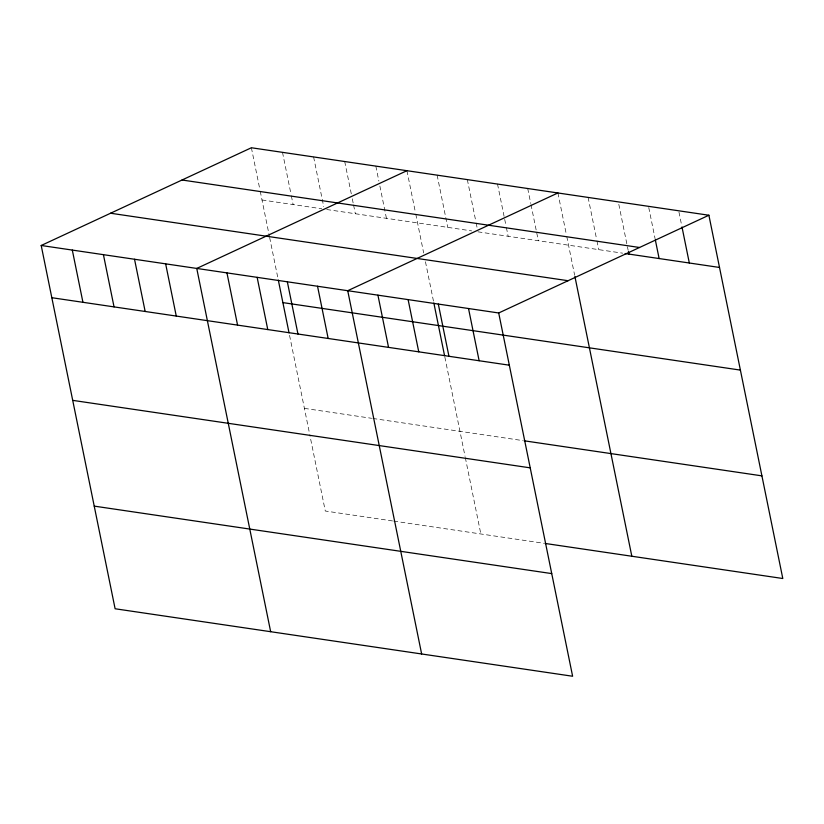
<?xml version="1.0" encoding="UTF-8"?>
<svg xmlns="http://www.w3.org/2000/svg" width="824" height="824" viewBox="0 0 824 824"><rect width="100%" height="100%" fill="white"/><g stroke="black" fill="none" stroke-linecap="round" stroke-linejoin="round"><path stroke-width="0.62" stroke-dasharray="4.12 3.09" d="M262.011 199.975L321.741 208.781M326.716 209.512L471.658 230.895M477.951 231.822L622.635 253.164M304.406 408.374L371.603 418.293M372.85 418.468L522.869 440.603M392.492 520.933L325.295 511.024L309.752 434.67M393.738 521.118L543.747 543.253M678.945 212.025L681.726 225.704M648.756 207.566L655.08 238.651M618.814 204.362L628.166 250.362M588.109 197.42L596.71 239.691M596.957 240.938L598.729 249.641M557.91 192.96L566.51 235.242M566.768 236.478L574.647 275.226M527.721 188.511L530.749 203.435M531.006 204.671L538.34 240.732M497.521 184.061L506.121 226.332M506.379 227.578L508.151 236.282M467.332 179.601L475.932 221.872M476.179 223.119L477.189 228.094M437.132 175.152L447.751 227.373M406.932 170.692L415.533 212.973M415.79 214.209L423.67 252.958M425.452 261.723L433.609 301.78M444.847 357.039L465.055 456.362M465.313 457.608L480.845 533.973M375.826 166.108L378.865 181.023M379.874 185.997L386.446 218.329M344.71 161.514L351.292 193.846M352.301 198.821L353.311 203.786M353.568 205.032L355.34 213.735M313.604 156.931L323.719 206.659M282.498 152.337L291.099 194.608M291.346 195.855L293.117 204.558M251.382 147.754L259.982 190.025M260.24 191.271L269.397 236.272M269.644 237.528L278.048 278.831M289.554 335.358L309.505 433.414"/><path stroke-width="1.24" d="M41.2 245.49L498.705 312.976L572.618 676.246L115.113 608.761L41.2 245.49L251.382 147.754L708.887 215.239L782.8 578.51L545.014 543.438M406.932 170.692L196.751 268.439L270.663 631.709M557.91 192.96L347.728 290.707L421.641 653.978M498.705 312.976L708.887 215.239M182.022 180.003L639.527 247.488M625.159 253.535L719.517 267.46M110.56 213.231L568.066 280.716M282.889 302.614L740.395 370.1M51.819 297.711L509.335 365.197M524.126 440.788L761.912 475.86M72.708 400.361L530.213 467.847M94.224 506.121L551.73 573.597M681.984 226.94L689.317 263M655.327 239.897L659.128 258.551M628.424 251.608L628.928 254.091M574.905 276.483L631.823 556.241M468.516 308.516L479.135 360.737M438.317 304.066L448.946 356.287M433.857 303.026L444.589 355.783M408.117 299.617L418.747 351.827M377.928 295.157L388.547 347.378M317.539 286.247L328.158 338.468M287.339 281.798L297.958 334.019M278.306 280.088L289.039 332.834M257.139 277.338L267.769 329.559M226.95 272.888L237.57 325.109M165.645 263.845L176.264 316.066M134.528 259.261L145.158 311.472M103.422 254.668L114.042 306.889M72.306 250.074L82.936 302.295"/></g></svg>
